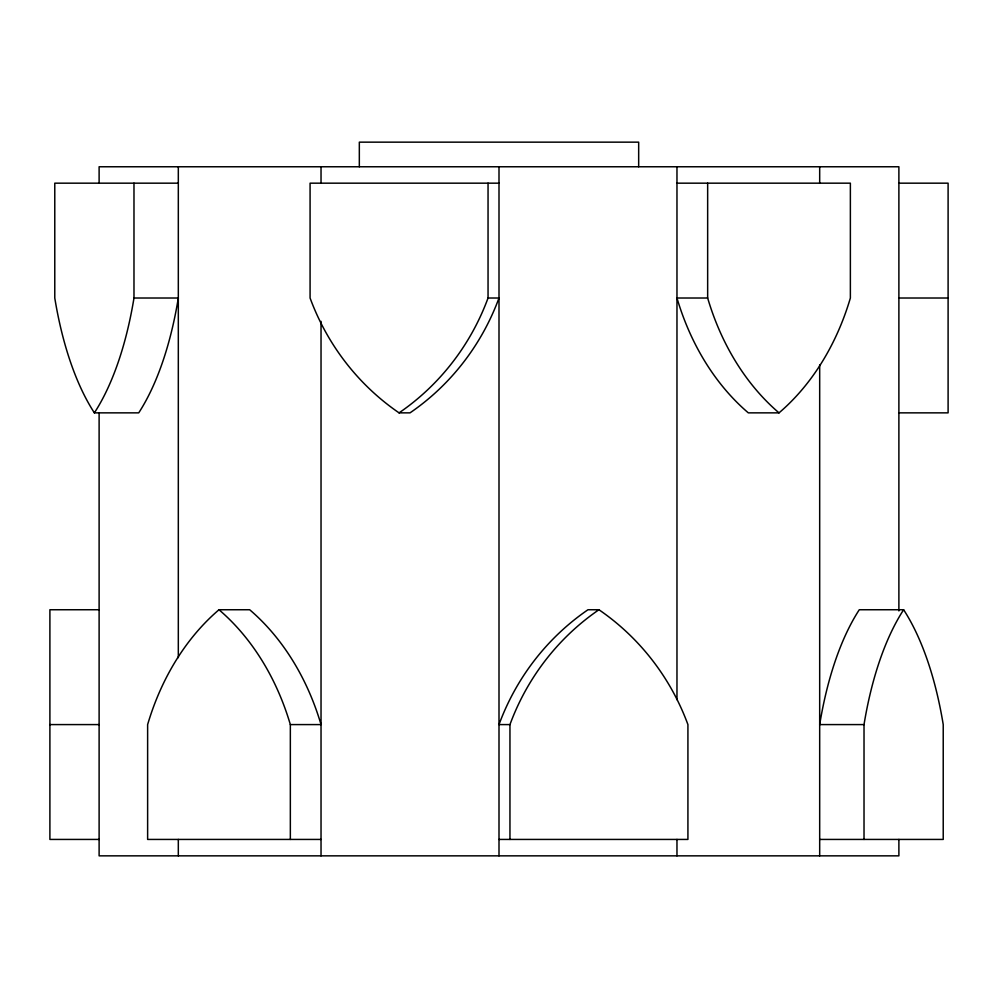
<?xml version="1.0" encoding="UTF-8"?>
<svg xmlns="http://www.w3.org/2000/svg" width="998" height="998" viewBox="0 0 998 998"><rect width="100%" height="100%" fill="white"/><g stroke="black" fill="none" stroke-linecap="round" stroke-linejoin="round"><path stroke-width="1.5" d="M178.318 183.17L54.778 183.17L54.778 298.015A239.969 104.116 90 0 0 94.373 412.86L138.722 412.86A239.969 104.116 -90 0 0 178.318 298.015L133.982 298.015A239.969 104.116 -90 0 1 94.373 412.86M499 183.17L310.079 183.17L310.079 298.015A239.969 233.956 -90 0 0 399.063 412.86L410.016 412.86A239.969 233.956 -90 0 0 499 298.015L488.047 298.015A239.969 233.956 90 0 1 399.063 412.86M676.968 183.17L850.371 183.17L850.371 298.015A239.969 187.612 -90 0 1 779.014 412.86L748.325 412.86A239.969 187.612 -90 0 1 676.968 298.015L707.657 298.015A239.969 187.612 -90 0 0 779.014 412.86M898.886 183.17L948.1 183.17L948.1 412.86L898.886 412.86M898.886 298.015L948.1 298.015M99.114 609.741L49.9 609.741L49.9 839.43L99.114 839.43M218.986 609.741L249.675 609.741A239.969 187.612 90 0 1 321.032 724.585L290.343 724.585A239.969 187.612 90 0 0 218.986 609.741A239.969 187.612 90 0 0 147.629 724.585L147.629 839.43L321.032 839.43M598.937 609.741L587.984 609.741A239.969 233.956 90 0 0 499 724.585L509.953 724.585A239.969 233.956 -90 0 1 598.937 609.741A239.969 233.956 90 0 1 687.921 724.585L687.921 839.43L499 839.43M903.627 609.741L859.278 609.741A239.969 104.116 -90 0 0 819.682 724.585L864.019 724.585A239.969 104.116 -90 0 1 903.627 609.741A239.969 104.116 90 0 1 943.222 724.585L943.222 839.43L819.682 839.43M49.9 724.585L99.114 724.585M898.886 610.938L898.886 166.766L99.114 166.766L99.114 183.17M898.886 839.43L898.886 855.847L99.114 855.847L99.114 413.222M864.019 724.585L864.019 839.43M819.682 166.766L819.682 183.17M819.682 364.969L819.682 855.847M707.657 183.17L707.657 298.015M676.968 166.766L676.968 699.685M676.968 839.43L676.968 855.847M638.67 166.766L638.67 142.153L359.33 142.153L359.33 166.766M509.953 724.585L509.953 839.43M499 166.766L499 855.847M488.047 183.17L488.047 298.015M321.032 166.766L321.032 183.17M321.032 321.368L321.032 855.847M290.343 724.585L290.343 839.43M178.318 166.766L178.318 657.645M178.318 839.43L178.318 855.847M133.982 183.17L133.982 298.015"/></g></svg>
